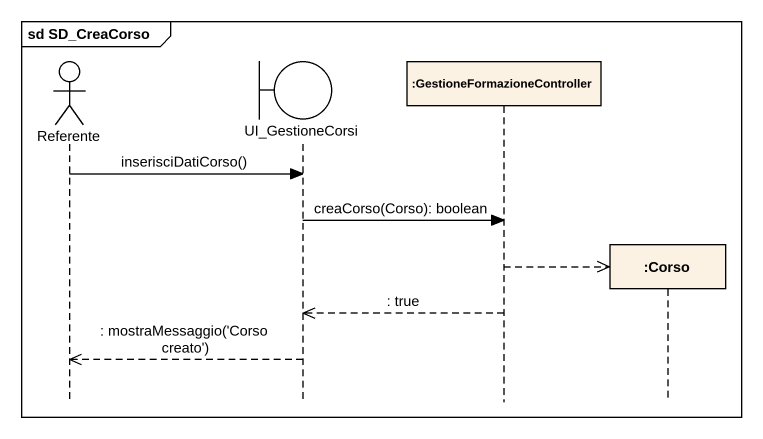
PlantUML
@startuml
mainframe sd SD_CreaCorso
hide footbox
actor Referente
boundary UI_GestioneCorsi
participant ":GestioneFormazioneController" as GestioneFormazioneController
participant ":Corso" as Corso

Referente -> UI_GestioneCorsi : inserisciDatiCorso()
UI_GestioneCorsi -> GestioneFormazioneController : creaCorso(Corso): boolean
GestioneFormazioneController -->> Corso **
GestioneFormazioneController -->> UI_GestioneCorsi : : true
UI_GestioneCorsi -->> Referente : : mostraMessaggio('Corso creato')
@enduml
